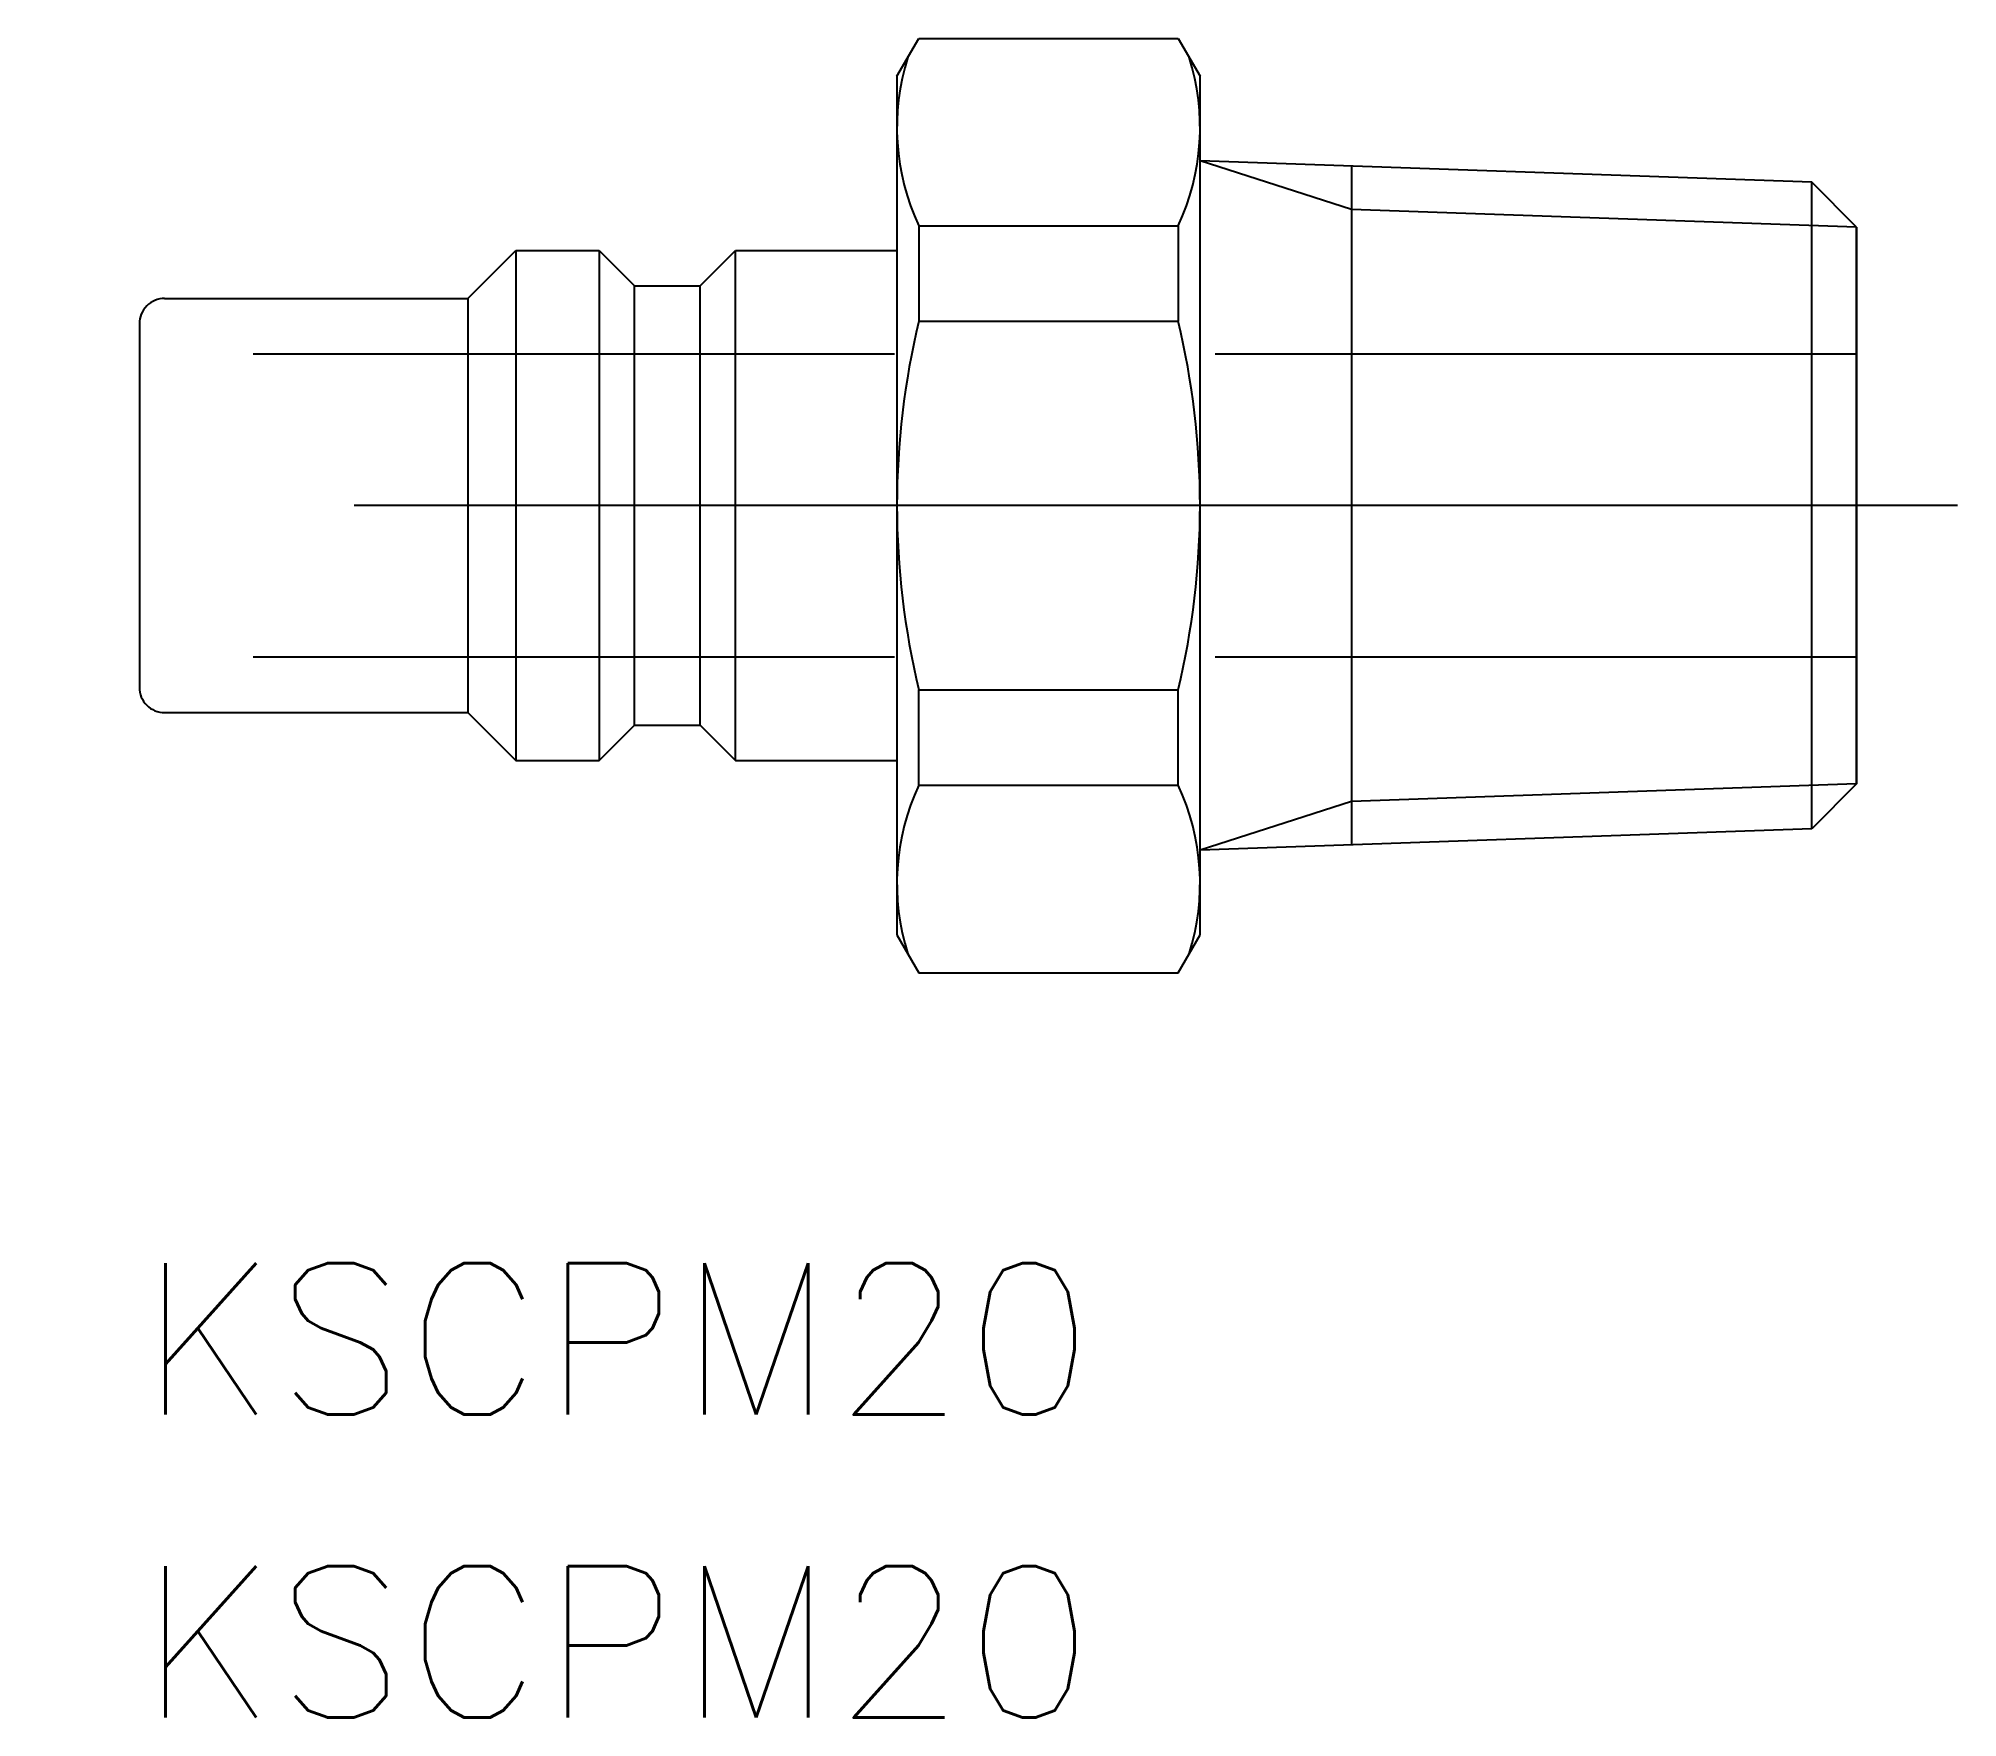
# Model space of a CAD drawing. Extents: x -2 to 36, y -24 to 9.3.
import ezdxf

# ---------------------------------------------------------------- set-up
doc = ezdxf.new("R2010")
doc.units = 0
doc.linetypes.add('CENTER', pattern=[50.8, 31.75, -6.35, 6.35, -6.35])
doc.linetypes.add('DASHED', pattern=[19.05, 12.7, -6.35])
doc.layers.get('0').update_dxf_attribs({"linetype": 'CONTINUOUS'})
doc.layers.add('CENTER', color=1, linetype='CONTINUOUS')
doc.styles.get("Standard").update_dxf_attribs({"font": 'txt.shx', "height": 3, "bigfont": 'bigfont.shx'})

msp = doc.modelspace()

# ---------------------------------------------------------------- linework, layer by layer
at = {"color": 7, "linetype": 'CONTINUOUS'}
for p, q in [((15, 8.5), (15.433, 9.25)), ((15.433, 9.25), (20.567, 9.25)), ((20.567, 9.25), (21, 8.5)), ((15, 8.5), (15, -8.5)), ((21, -8.5), (21, 8.5)), ((33.113, 6.4), (21, 6.823)), ((24, 6.718), (24, -6.718)), ((33.113, -6.4), (33.113, 6.4)), ((34, 5.513), (33.113, 6.4)), ((15.433, 5.537), (15.433, 3.649)), ((15.433, 5.537), (20.567, 5.537)), ((20.567, 5.537), (20.567, 3.649)), ((34, 5.513), (34, -5.513)), ((34, -5.513), (34, 5.513)), ((6.5, 4.1), (7.45, 5.05)), ((7.45, 5.05), (7.45, -5.05)), ((7.45, 5.05), (9.1, 5.05)), ((9.1, 5.05), (9.1, -5.05)), ((9.1, 5.05), (9.8, 4.35)), ((11.1, 4.35), (11.8, 5.05)), ((11.8, -5.05), (11.8, 5.05)), ((11.8, 5.05), (15, 5.05)), ((9.8, -4.35), (9.8, 4.35)), ((9.8, 4.35), (11.1, 4.35)), ((11.1, -4.35), (11.1, 4.35)), ((0.5, 4.1), (6.5, 4.1)), ((6.5, 4.1), (6.5, -4.1)), ((0, 3.6), (0, -3.6)), ((15.433, 3.649), (20.567, 3.649)), ((15.433, -5.537), (15.433, -3.649)), ((15.433, -3.649), (20.567, -3.649)), ((20.567, -5.537), (20.567, -3.649)), ((0.5, -4.1), (6.5, -4.1)), ((6.5, -4.1), (7.45, -5.05)), ((9.1, -5.05), (9.8, -4.35)), ((9.8, -4.35), (11.1, -4.35)), ((11.1, -4.35), (11.8, -5.05)), ((7.45, -5.05), (9.1, -5.05)), ((11.8, -5.05), (15, -5.05)), ((15.433, -5.537), (20.567, -5.537)), ((34, -5.513), (33.113, -6.4)), ((33.113, -6.4), (21, -6.823)), ((15, -8.5), (15.433, -9.25)), ((20.567, -9.25), (21, -8.5)), ((15.433, -9.25), (20.567, -9.25))]:
    msp.add_line(p, q, dxfattribs=at)
at = {"color": 3, "linetype": 'CONTINUOUS'}
for p, q in [((24, 5.862), (21, 6.823)), ((34, 5.513), (24, 5.862)), ((34, -5.513), (24, -5.862)), ((24, -5.862), (21, -6.823))]:
    msp.add_line(p, q, dxfattribs=at)
at = {"color": 3, "linetype": 'DASHED'}
for p, q in [((34, 3), (0, 3)), ((34, -3), (0, -3))]:
    msp.add_line(p, q, dxfattribs=at)
at = {"color": 7, "linetype": 'CONTINUOUS'}
for centre, radius, start, end in [((19.564, 7.481), 4.565, 162.2191, 205.2028), ((16.436, 7.481), 4.565, 334.7972, 17.7809), ((0.5, 3.6), 0.5, 90, 180.0004), ((30.588, 0), 15.588, 166.4638, 180), ((5.412, 0), 15.588, 0, 13.5362), ((30.588, 0), 15.588, 180, 193.5362), ((5.412, 0), 15.588, 346.4638, 0), ((0.5, -3.6), 0.5, 179.9996, 270), ((19.564, -7.481), 4.565, 154.7972, 197.7809), ((16.436, -7.481), 4.565, 342.2191, 25.2028)]:
    msp.add_arc(centre, radius, start, end, dxfattribs=at)
at = {"layer": 'CENTER', "color": 1, "linetype": 'CENTER'}
msp.add_line((36, 0), (-2, 0), dxfattribs=at)

# ---------------------------------------------------------------- texts
at = {"color": 7, "linetype": 'CONTINUOUS'}
for p in [(0, -18), (0, -24)]:
    msp.add_text('KSCPM20', height=3, dxfattribs=at).set_placement(p)

doc.saveas('drawing.dxf')
